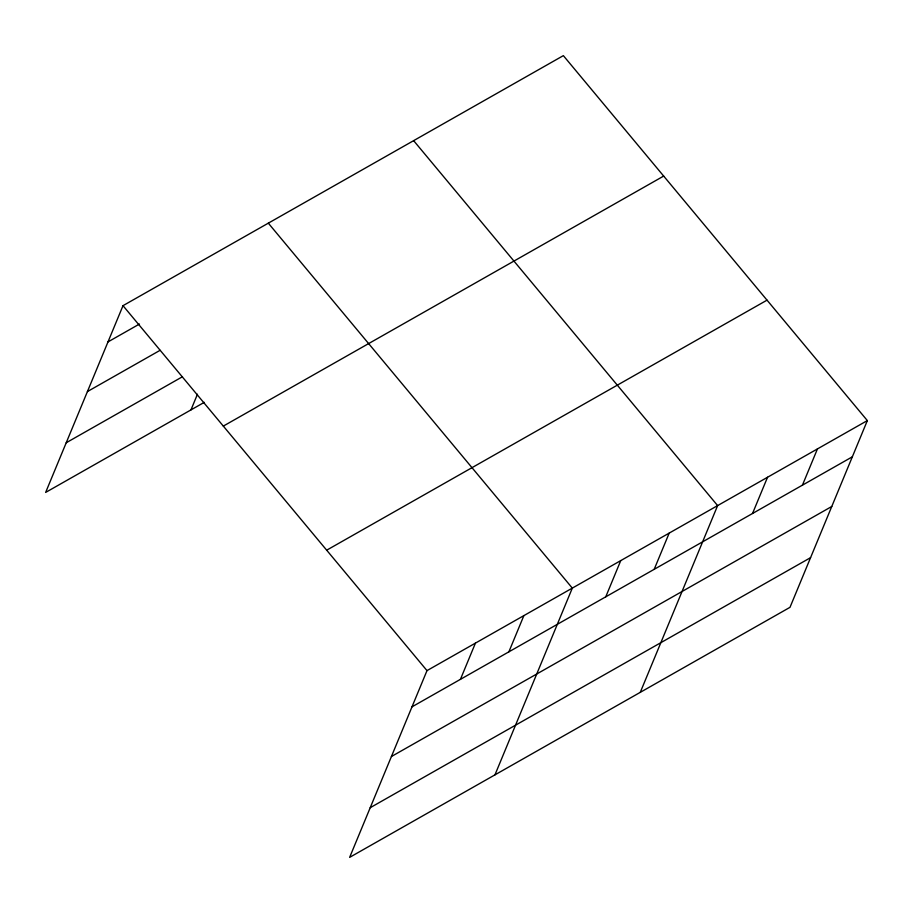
<?xml version="1.0" encoding="UTF-8"?>
<svg xmlns="http://www.w3.org/2000/svg" width="913" height="913" viewBox="0 0 913 913"><rect width="100%" height="100%" fill="white"/><g stroke="black" fill="none" stroke-linecap="round" stroke-linejoin="round"><path stroke-width="1.37" d="M867.35 420.585L426.999 670.621L349.645 857.364L789.996 607.328L867.35 420.585L563.355 55.636L123.004 305.672L45.65 492.415L204.284 402.336M190.965 409.903L197.459 394.222M460.426 679.352L475.433 643.117M508.872 651.848L523.879 615.613M494.96 774.852L572.314 588.109L268.319 223.16M605.741 596.84L620.749 560.605M654.187 569.335L669.195 533.101M640.275 692.339L717.629 505.597L413.635 140.648M752.529 513.494L767.536 477.259M802.436 485.157L817.443 448.922M107.996 341.907L139.484 324.024M87.42 391.574L160.083 350.318M66.227 442.748L182.474 376.738M223.32 426.097L663.671 176.072M326.683 550.185L767.034 300.149M411.991 706.845L852.343 456.82M391.415 756.523L831.766 506.487M370.221 807.697L810.573 557.66M123.004 305.672L426.999 670.621"/></g></svg>
